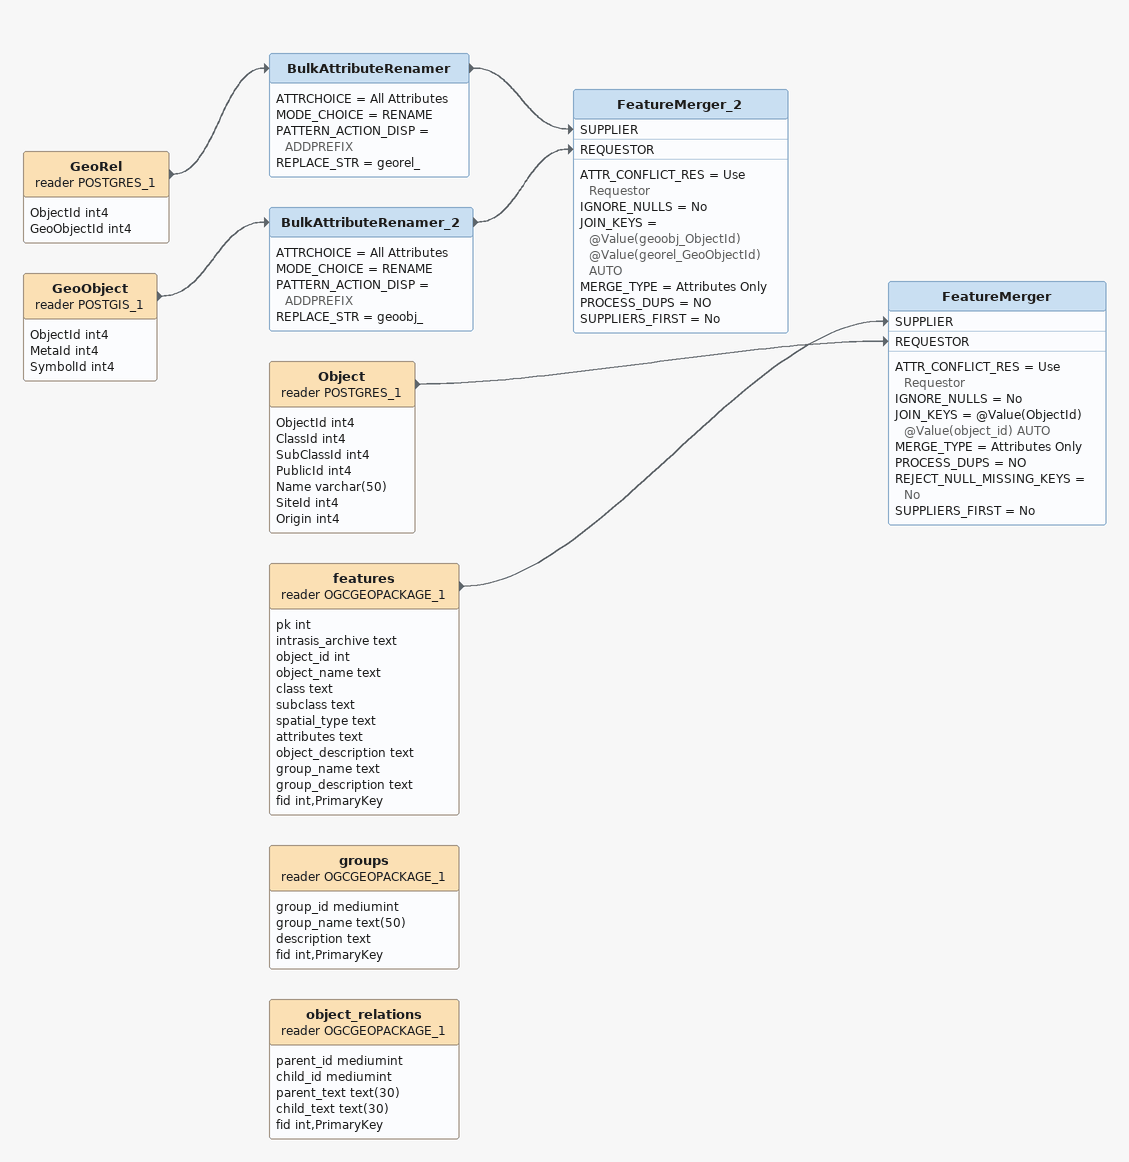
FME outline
GeoRel (reader POSTGRES_1)
    attributes: ObjectId int4, GeoObjectId int4
    -> BulkAttributeRenamer
BulkAttributeRenamer
    ATTRCHOICE = All Attributes
    MODE_CHOICE = RENAME
    PATTERN_ACTION_DISP = ADDPREFIX
    REPLACE_STR = georel_
    -> FeatureMerger_2 [SUPPLIER]
GeoObject (reader POSTGIS_1)
    attributes: ObjectId int4, MetaId int4, SymbolId int4
    -> BulkAttributeRenamer_2
BulkAttributeRenamer_2
    ATTRCHOICE = All Attributes
    MODE_CHOICE = RENAME
    PATTERN_ACTION_DISP = ADDPREFIX
    REPLACE_STR = geoobj_
    -> FeatureMerger_2 [REQUESTOR]
FeatureMerger_2
    ATTR_CONFLICT_RES = Use Requestor
    IGNORE_NULLS = No
    JOIN_KEYS = @Value(geoobj_ObjectId) @Value(georel_GeoObjectId) AUTO
    MERGE_TYPE = Attributes Only
    PROCESS_DUPS = NO
    SUPPLIERS_FIRST = No
Object (reader POSTGRES_1)
    attributes: ObjectId int4, ClassId int4, SubClassId int4, PublicId int4, Name varchar(50), SiteId int4, Origin int4
    -> FeatureMerger [REQUESTOR]
features (reader OGCGEOPACKAGE_1)
    attributes: pk int, intrasis_archive text, object_id int, object_name text, class text, subclass text, spatial_type text, attributes text, object_description text, group_name text, group_description text, fid int,PrimaryKey
    -> FeatureMerger [SUPPLIER]
FeatureMerger
    ATTR_CONFLICT_RES = Use Requestor
    IGNORE_NULLS = No
    JOIN_KEYS = @Value(ObjectId) @Value(object_id) AUTO
    MERGE_TYPE = Attributes Only
    PROCESS_DUPS = NO
    REJECT_NULL_MISSING_KEYS = No
    SUPPLIERS_FIRST = No
groups (reader OGCGEOPACKAGE_1)
    attributes: group_id mediumint, group_name text(50), description text, fid int,PrimaryKey
object_relations (reader OGCGEOPACKAGE_1)
    attributes: parent_id mediumint, child_id mediumint, parent_text text(30), child_text text(30), fid int,PrimaryKey
